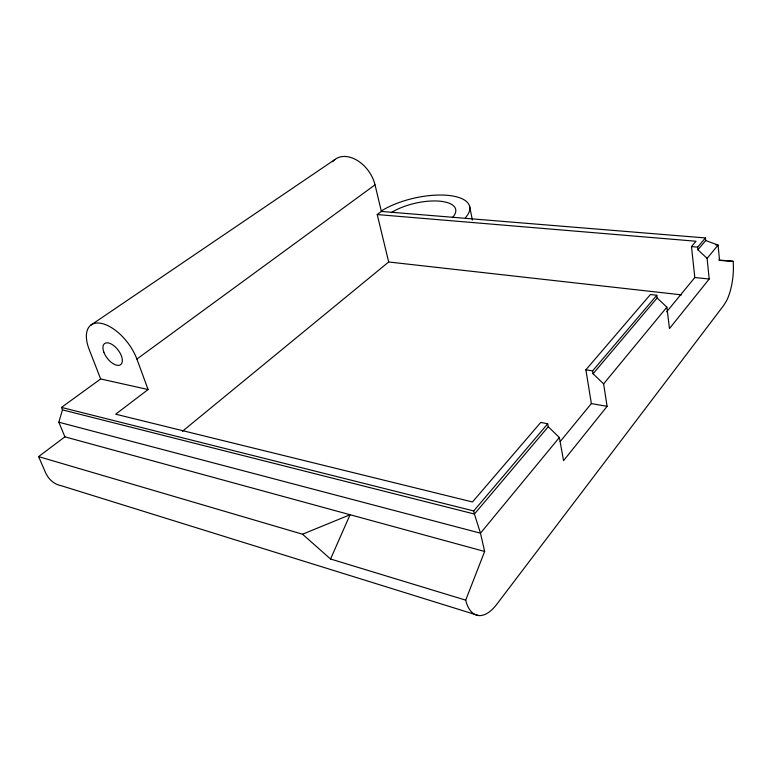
<?xml version="1.0" encoding="UTF-8"?>
<svg xmlns="http://www.w3.org/2000/svg" width="772" height="772" viewBox="0 0 772 772"><rect width="100%" height="100%" fill="white"/><g stroke="black" fill="none" stroke-linecap="round" stroke-linejoin="round"><path stroke-width="1.16" d="M64.906 436.846L38.6 456.609L302.527 534.214L330.561 559.015L465.709 600.153L484.642 551.469L64.906 436.846L58.817 422.207L62.493 409.884L61.471 407.413L100.649 378.965L148.108 389.532L136.885 359.067A36.168 18.547 52.4 0 0 101.344 323.372A36.168 18.547 52.4 0 0 89.166 349.398L100.649 378.965M330.561 559.015L350.073 514.731L302.527 534.214M560.221 441.516L591.362 403.573L585.88 369.798L650.42 294.508L656.798 295.271L592.597 370.898L593.05 373.764L603.617 383.867L607.101 406.352L563.55 460.672L559.372 437.502L548.245 426.742L547.705 423.789L540.767 422.419L472.474 501.964L115.694 414.197L148.108 389.532M182.375 431.336L388.683 261.988L377.228 214.558L381.387 211.451L705.454 237.94L697.627 247.165L697.898 249.781L707.113 258.369L709.198 279.01L669.469 328.563L666.873 307.159L657.136 297.982L656.798 295.271M666.69 311.791L694.81 277.534L691.49 246.577L696.006 241.24L377.228 214.558M559.372 437.502L480.473 533.182L484.642 551.469M603.617 383.867L666.873 307.159M707.113 258.369L718.076 245.071L705.714 240.536L705.454 237.94M548.245 426.742L474.413 514.046L480.473 533.182L58.817 422.207M593.05 373.764L657.136 297.982M697.898 249.781L705.714 240.536M62.493 409.884L474.413 514.046L473.709 510.958L547.705 423.789M136.885 359.067L375.018 184.846A29.239 20.275 54.8 0 0 355.969 159.679A29.239 20.275 54.8 0 0 332.578 161.763M90.633 325.282L334.884 159.534M465.69 600.172A45.905 21.954 -75.9 0 0 496.724 604.36L723.818 305.268L726.848 300.212A33.167 12.072 -83.3 0 0 733.139 261.312L719.543 260.425L718.076 245.071L715.683 244.869M718.78 259.981L733.139 261.312M691.49 246.577L697.627 247.165M694.81 277.534L709.198 279.01M388.683 261.988L681.56 294.856M585.88 369.798L592.597 370.898M591.362 403.573L607.101 406.352M61.471 407.413L473.709 510.958M478.447 615.516L61.413 485.771A34.943 26.644 -67.9 0 1 45.336 472.155L38.6 456.609M375.018 184.846L381.387 211.451M469.588 206.22L472.368 220.049M381.358 210.968A52.129 20.419 -12.7 0 1 447.056 195.287A52.129 20.419 -12.7 0 1 465.304 217.81M391.298 212.647A37.905 14.842 -12.7 0 1 439.278 201.135A37.905 14.842 -12.7 0 1 452.363 217.656M103.863 352.235A13.259 6.794 52.4 0 0 120.625 364.683A13.259 6.794 52.4 0 0 113.436 345.383A13.259 6.794 52.4 0 0 103.863 352.235"/></g></svg>
